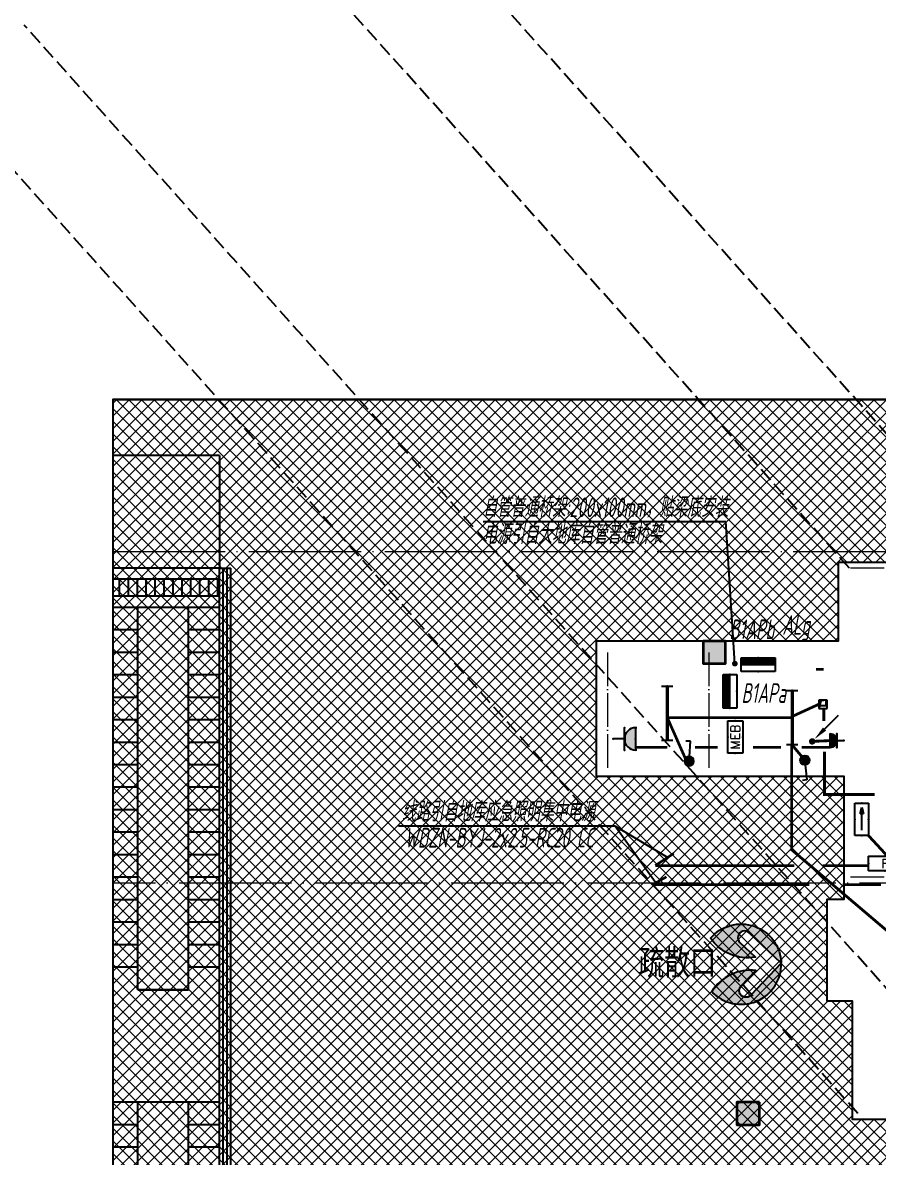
# Model space of a CAD drawing. Extents: x 2803505 to 5851001, y -1372902 to 24339.
# Drawn here: x 3641114 to 3656328, y -724669 to -704490 of the extents above; entities that cross this region are included whole.
import ezdxf
from ezdxf.enums import TextEntityAlignment as Align
from ezdxf.xclip import XClip

# ---------------------------------------------------------------- set-up
doc = ezdxf.new("R2010")
doc.units = 0
doc.header["$LTSCALE"] = 1000
doc.header["$MEASUREMENT"] = 0
doc.header["$XCLIPFRAME"] = 2
for name, pattern in [('__DASH', [0.35, 0.25, -0.1]), ('DASH', [0.35, 0.25, -0.1]), ('DOTE', [2.4200000000000004, 2, -0.2, 0.02, -0.2])]:
    doc.linetypes.add(name, pattern=pattern)
doc.layers.get('0').update_dxf_attribs({"linetype": 'CONTINUOUS'})
for name, color, linetype in [('!!电气', 1, 'CONTINUOUS'), ('0-R疏散口', 20, 'CONTINUOUS'), ('DIM-照明', 7, 'CONTINUOUS'), ('EQUIP-插座', 3, 'CONTINUOUS'), ('EQUIP-照明', 3, 'CONTINUOUS'), ('EQUIP-箱柜', 3, 'CONTINUOUS'), ('HS-A-填充图案', 9, 'CONTINUOUS'), ('HS-A-楼梯', 4, 'CONTINUOUS'), ('LWIRE', 4, 'CONTINUOUS'), ('STAIR_楼电梯&坡道', 4, 'CONTINUOUS'), ('TEL_TEXT', 7, 'CONTINUOUS'), ('WIRE-应急', 1, 'DASH'), ('WIRE-照明', 2, 'CONTINUOUS'), ('疏散口', 20, 'CONTINUOUS')]:
    doc.layers.add(name, color=color, linetype=linetype)
for name, color, linetype, lineweight in [('DOTE', 19, 'DOTE', 9), ('填充', 251, 'CONTINUOUS', 5), ('砼柱', 2, 'CONTINUOUS', 35)]:
    doc.layers.add(name, color=color, linetype=linetype, lineweight=lineweight)
doc.styles.add('-宋体', font='', dxfattribs={"width": 0.8})
doc.styles.add('_TCH_LABEL', font='COMPLEX', dxfattribs={"bigfont": 'GBCBIG'})
doc.styles.add('_TEL_DIM', font='SIMPLEX', dxfattribs={"width": 0.8, "height": 3.5, "bigfont": 'HZTXT'})
doc.styles.add('HZTXT', font='gbeitc.shx', dxfattribs={"width": 0.8, "height": 400, "bigfont": 'hztxt.shx'})
doc.styles.get("Standard").update_dxf_attribs({"font": 'gbenor.shx', "bigfont": 'gbcbig.shx'})
doc.styles.get('-宋体').set_extended_font_data('SimSun')

# ---------------------------------------------------------------- blocks, each defined once
blk = doc.blocks.new('A$C1DD019F9')
at = {"layer": '疏散口'}
h = blk.add_hatch(color=256, dxfattribs=at)
edge = h.paths.add_edge_path()
edge.add_line((1657.837590239942, 3315.723901660649), (367.3306208625436, 2025.216944172512))
edge.add_arc((562.7390984487897, 1829.808464785995), 276.3493204781321, 134.999999736071, 315.0000450135555)
edge.add_line((758.1477304548025, 1634.400139819365), (1381.488251060247, 2257.740654682275))
edge.add_arc((-487.2515846193137, 1989.868379143272), 1887.841129295078, -24.12321173134552, 8.157426411511608, ccw=False)
edge.add_arc((-487.2518275084583, 1989.868449001487), 1887.841379523462, 303.5961554791981, 335.8767893464231, ccw=False)
edge.add_arc((1657.83757689014, 1657.627985069564), 1658.095916591085, 89.99999953869542, 228.4172749558772, ccw=False)
h = blk.add_hatch(color=256, dxfattribs=at)
edge = h.paths.add_edge_path()
edge.add_line((1657.837590239942, 3315.723901660649), (2948.344559617341, 2025.216944172512))
edge.add_arc((2752.936082031095, 1829.808464785995), 276.3493204781321, -135.00004501355562, 45.000000263928996, ccw=False)
edge.add_line((2557.527450025082, 1634.400139819365), (1934.186929419636, 2257.740654682275))
edge.add_arc((3802.926765099197, 1989.868379143272), 1887.841129295078, 171.8425735884883, 204.1232117313454)
edge.add_arc((3802.927007988342, 1989.868449001489), 1887.841379523464, 204.123210653577, 236.403844520802)
edge.add_arc((1657.837603589745, 1657.627985069564), 1658.095916591085, 311.5827250441228, 450.0000004613047)
for points in [[(1657.837590239942, 3315.723901660649), (367.3306208625437, 2025.216944172512, 1.000000395120669), (758.1477304548025, 1634.400139819365), (1381.488251060247, 2257.740654682275, -0.1417897514410627), (1235.721885070204, 1218.307265423704, -0.141789732410033), (557.3581269979476, 417.3751685111782, -0.6899650482418342), (1657.837590239942, 3315.723901660649)], [(1657.837590239942, 3315.723901660649), (2948.344559617341, 2025.216944172512, -1.000000395120669), (2557.527450025082, 1634.400139819365), (1934.186929419636, 2257.740654682275, 0.1417897514410627), (2079.953295409679, 1218.307265423704, 0.141789732410033), (2758.317053481937, 417.3751685111782, 0.6899650482418342), (1657.837590239942, 3315.723901660649)]]:
    blk.add_lwpolyline(points, format="xyb", close=True, dxfattribs=at)
blk = doc.blocks.new('refert5')
at = {"layer": 'HS-A-填充图案', "linetype": 'ByBlock'}
h = blk.add_hatch(dxfattribs=at)
h.set_pattern_fill('ANSI31', color=256, scale=100.0000000000002, angle=45)
h.set_pattern_definition([(90, (1407317.595606728, -734466.871694264), (-158.75, 1.4210854715202e-14), [])])
h.paths.add_polyline_path([(888942.9944114668, -555222.2424900117), (888942.9944821186, -554922.2424900117), (886942.9944821186, -554922.2424900117), (886942.9944114668, -555222.2424900117)])
at = {"linetype": 'ByBlock'}
for points in [[(886742.9945292198, -554722.2424900117), (886742.9915382923, -567622.2424970721), (889142.9915382923, -567622.2424970721), (889142.9945292198, -554722.2424900117)], [(886742.9945292198, -554722.2424900117), (886942.9945292198, -554722.2424900117)], [(886942.9945292198, -554722.2424900117), (886942.9915382923, -567422.2424970721), (888942.9915382923, -567422.2424970721), (888942.9945292198, -554722.2424900117)], [(888942.9945292198, -554722.2424900117), (889142.9945292198, -554722.2424900117)]]:
    blk.add_lwpolyline(points, dxfattribs=at)
at = {"layer": 'HS-A-楼梯'}
for p, q in [((887492.9945292198, -562222.2424968458), (887492.9945292198, -555422.2424900117)), ((888392.9945292198, -562222.2424900117), (888392.9945292198, -555422.2424900117)), ((886942.9915382923, -567422.2424970721), (886942.9945292198, -564222.2424970721)), ((887492.9915382923, -567422.2424970721), (887492.9945292198, -564222.2424970721)), ((888392.9915382923, -567422.2424970721), (888392.9945292198, -564222.2424970721)), ((888942.9915382923, -567422.2424970721), (888942.9945292198, -564222.2424970721))]:
    blk.add_line(p, q, dxfattribs=at)
for points in [[(888942.9945292198, -552722.2424900117), (886942.9945292198, -552722.2424900117)], [(886942.9945292198, -552722.2424900117), (886942.9945292198, -554722.2424900117)], [(888942.9945292198, -552722.2424900117), (888942.9945292198, -554722.2424900117)], [(888942.9945292198, -554722.2424900117), (886942.9945292198, -554722.2424900117)], [(888942.9945292198, -554922.2424900117), (886942.9945292198, -554922.2424900117)], [(888942.9945292198, -555222.2424900117), (886942.9945292198, -555222.2424900117)], [(888942.9945292198, -555422.2424900117), (886942.9945292198, -555422.2424900117)], [(887492.9945292198, -555822.2424900117), (886942.9945292198, -555822.2424900117)], [(888942.9945292198, -555822.2424900117), (888392.9945292198, -555822.2424900117)], [(887492.9945292198, -556222.2424900117), (886942.9945292198, -556222.2424900117)], [(888942.9945292198, -556222.2424900117), (888392.9945292198, -556222.2424900117)], [(887492.9945292198, -556622.2424900117), (886942.9945292198, -556622.2424900117)], [(888942.9945292198, -556622.2424900117), (888392.9945292198, -556622.2424900117)], [(887492.9945292198, -557022.2424900117), (886942.9945292198, -557022.2424900117)], [(888942.9945292198, -557022.2424900117), (888392.9945292198, -557022.2424900117)], [(887492.9945292198, -557422.2424900117), (886942.9945292198, -557422.2424900117)], [(888942.9945292198, -557422.2424900117), (888392.9945292198, -557422.2424900117)], [(887492.9945292198, -557822.2424900117), (886942.9945292198, -557822.2424900117)], [(888942.9945292198, -557822.2424900117), (888392.9945292198, -557822.2424900117)], [(887492.9945292198, -558222.2424900117), (886942.9945292198, -558222.2424900117)], [(888942.9945292198, -558222.2424900117), (888392.9945292198, -558222.2424900117)], [(887492.9945292198, -558622.2424900117), (886942.9945292198, -558622.2424900117)], [(888942.9945292198, -558622.2424900117), (888392.9945292198, -558622.2424900117)], [(887492.9945292198, -559022.2424900117), (886942.9945292198, -559022.2424900117)], [(888942.9945292198, -559022.2424900117), (888392.9945292198, -559022.2424900117)], [(887492.9945292198, -559422.2424900117), (886942.9945292198, -559422.2424900117)], [(888942.9945292198, -559422.2424900117), (888392.9945292198, -559422.2424900117)], [(887492.9945292198, -559822.2424900117), (886942.9945292198, -559822.2424900117)], [(888942.9945292198, -559822.2424900117), (888392.9945292198, -559822.2424900117)], [(887492.9945292198, -560222.2424900117), (886942.9945292198, -560222.2424900117)], [(888942.9945292198, -560222.2424900117), (888392.9945292198, -560222.2424900117)], [(887492.9945292198, -560622.2424900117), (886942.9945292198, -560622.2424900117)], [(888942.9945292198, -560622.2424900117), (888392.9945292198, -560622.2424900117)], [(887492.9945292198, -561022.2424900117), (886942.9945292198, -561022.2424900117)], [(888942.9945292198, -561022.2424900117), (888392.9945292198, -561022.2424900117)], [(887492.9945292198, -561422.2424900117), (886942.9945292198, -561422.2424900117)], [(888942.9945292198, -561422.2424900117), (888392.9945292198, -561422.2424900117)], [(887492.9945292198, -561822.2424900117), (886942.9945292198, -561822.2424900117)], [(888942.9945292198, -561822.2424900117), (888392.9945292198, -561822.2424900117)], [(887492.9728267295, -562222.2424970721), (888392.9728267295, -562222.2351946426)], [(888392.9945292198, -562222.2424900117), (887492.9945292198, -562222.2424900117)], [(888942.9945292198, -564222.2424970721), (886942.9945292198, -564222.2424970721)], [(887492.9945292198, -564622.2424970721), (886942.9945292198, -564622.2424970721)], [(888942.9945292198, -564622.2424970721), (888392.9945292198, -564622.2424970721)], [(887492.9945292198, -565022.2424970721), (886942.9945292198, -565022.2424970721)], [(888942.9945292198, -565022.2424970721), (888392.9945292198, -565022.2424970721)], [(887492.9945292198, -565422.2424970721), (886942.9945292198, -565422.2424970721)], [(888942.9945292198, -565422.2424970721), (888392.9945292198, -565422.2424970721)], [(887492.9945292198, -565822.2424970721), (886942.9945292198, -565822.2424970721)], [(888942.9945292198, -565822.2424970721), (888392.9945292198, -565822.2424970721)], [(887492.9945292198, -566222.2424970721), (886942.9945292198, -566222.2424970721)], [(888942.9945292198, -566222.2424970721), (888392.9945292198, -566222.2424970721)], [(887492.9945292198, -566622.2424970721), (886942.9945292198, -566622.2424970721)], [(888942.9945292198, -566622.2424970721), (888392.9945292198, -566622.2424970721)], [(887492.9945292198, -567022.2424970721), (886942.9945292198, -567022.2424970721)], [(888942.9945292198, -567022.2424970721), (888392.9945292198, -567022.2424970721)], [(887492.9915382923, -567422.2424970721), (886942.9915382923, -567422.2424970721)], [(887492.9945292198, -567422.2424970721), (886942.9945292198, -567422.2424970721)], [(888942.9915382923, -567422.2424970721), (888392.9915382923, -567422.2424970721)], [(888942.9945292198, -567422.2424970721), (888392.9945292198, -567422.2424970721)]]:
    blk.add_lwpolyline(points, dxfattribs=at)
at = {"layer": 'STAIR_楼电梯&坡道', "color": 8, "linetype": 'DASH'}
for p, q in [((886942.9945292198, -561822.2424900117), (886942.9945292198, -554722.2424900117)), ((888942.9945292198, -561822.2424900117), (888942.9945292198, -554722.2424900117))]:
    blk.add_line(p, q, dxfattribs=at)
at = {"layer": 'STAIR_楼电梯&坡道', "linetype": 'ByBlock'}
for points in [[(886808.9945292198, -554722.2424900117), (886808.9915382923, -567556.2424970721), (889076.9915382923, -567556.2424970721), (889076.9945292198, -554722.2424900117)], [(886876.9945292198, -554722.2424900117), (886876.9915382923, -567488.2424970721), (889008.9915382923, -567488.2424970721), (889008.9945292198, -554722.2424900117)]]:
    blk.add_lwpolyline(points, dxfattribs=at)
blk = doc.blocks.new('A$C7AB33341')
at = {"layer": 'DOTE', "linetype": 'DOTE', "ltscale": 0.3}
for p, q in [((-4699.989201548102, 9100.265607520472), (-7499.989205867867, 9100.265607520356)), ((-9999.79804654984, 7599.994496330735), (-9999.79804654984, 5499.994474944891)), ((-4699.991862563533, 3599.985786821577), (-7499.992391557724, 3599.987828460173)), ((-99.99999996862607, 900.0023731432157), (-100.000002300716, 100.0024483306333)), ((-100, 100.0024483306333), (-4849.805750945117, 100.0024621767225))]:
    blk.add_line(p, q, dxfattribs=at)
blk = doc.blocks.new('A$C24B36177')
for points in [[(-161287.6220454918, -18397.00265675364), (-161687.6220454918, -18397.00265675364), (-161687.6220454918, -18797.00265675364), (-161287.6220454918, -18797.00265675364)], [(-160687.6220454918, -26597.00265675364), (-161087.6220454918, -26597.00265675364), (-161087.6220454918, -26997.00265675364), (-160687.6220454918, -26997.00265675364)]]:
    blk.add_hatch(color=252).paths.add_polyline_path(points)
at = {"layer": '砼柱', "color": 252, "lineweight": 35}
for points in [[(-161287.6220454918, -18397.00265675364), (-161687.6220454918, -18397.00265675364), (-161687.6220454918, -18797.00265675364), (-161287.6220454918, -18797.00265675364)], [(-160687.6220454918, -26597.00265675364), (-161087.6220454918, -26597.00265675364), (-161087.6220454918, -26997.00265675364), (-160687.6220454918, -26997.00265675364)]]:
    blk.add_lwpolyline(points, close=True, dxfattribs=at)
blk = doc.blocks.new('A$C74D73064')
at = {"layer": '填充'}
h = blk.add_hatch(dxfattribs=at)
h.set_pattern_fill('ANSI37', color=252, scale=100, style=0)
h.set_pattern_definition([(45, (953418.0689988486, -464688.2486653434), (-112.2532015133644, 112.2532015133644), []), (135, (953418.0689988486, -464688.2486653434), (-112.2532015133644, -112.2532015133644), [])])
h.paths.add_polyline_path([(-72082.59764095536, 70322.25632425962), (-18082.61077341402, 70322.25632425962), (-18082.61077341402, 50822.25632543652), (-72082.59764095536, 50822.25632543652)])
h.paths.add_polyline_path([(-28782.84527832759, 63622.25508217217), (-28782.80018422776, 67422.21244319325), (-31082.00689144793, 67422.21764143935), (-31082.05316165823, 67422.25473801984), (-34082.0531685421, 67422.25473801984), (-34082.39482968417, 61422.52532512118), (-34382.39691952243, 61422.52386581531), (-34382.39652276551, 59622.2557774515), (-33932.39581192448, 59622.25577751553), (-33932.39581298153, 57522.25908802461), (-31232.39581192401, 57522.25908803497), (-31232.39581192774, 58222.25607982045), (-26482.40312132938, 58222.25712633482), (-26482.40312124067, 61422.5239314207), (-31082.39209802146, 61422.50172581762), (-31082.05316563928, 63622.25515491964)], flags=16)
h.paths.add_polyline_path([(-59182.59378983895, 67422.25693499326), (-59182.60076967767, 66022.25774936221), (-63482.59798474109, 66022.2572087681), (-63482.59742763313, 63622.25781159737), (-59082.59764806705, 63622.25253591087), (-59083.44339691021, 61428.48302430479), (-59383.44475167291, 61428.48184719431), (-59382.59808375686, 59622.2577318885), (-58932.59737291595, 59622.25773195253), (-58932.597373973, 57522.26104246173), (-56232.5973729156, 57522.26104247209), (-56232.5973729192, 58222.25803425757), (-51482.60468232085, 58222.25908077194), (-51482.60468223225, 61422.5258858577), (-56082.59365901281, 61422.50368025462), (-56082.58671280812, 67422.25358231046)], flags=16)
at = {"color": 252}
for points in [[(-72082.59764095536, 70322.25632425968), (-18082.61077341402, 70322.25632425968), (-18082.61077341402, 50822.25632543652), (-72082.59764095536, 50822.25632543652)], [(-59182.59378983895, 67422.2569349932), (-59182.60076967767, 66022.25774936215), (-63482.59798474109, 66022.25720876816), (-63482.59742763313, 63622.25781159743), (-59082.59764806705, 63622.25253591081), (-59083.44339691021, 61428.48302430473), (-59383.44475167291, 61428.48184719437), (-59382.59808375686, 59622.25773188856), (-58932.59737291595, 59622.25773195259), (-58932.597373973, 57522.26104246173), (-56232.5973729156, 57522.26104247209), (-56232.5973729192, 58222.25803425757), (-51482.60468232085, 58222.25908077194), (-51482.60468223225, 61422.52588585776), (-56082.59365901281, 61422.50368025468), (-56082.58671280812, 67422.2535823104)]]:
    blk.add_lwpolyline(points, close=True, dxfattribs=at)
at = {"layer": 'DOTE', "color": 252}
for p, q in [((-86385.24772744626, 67619.25646164955), (196116.0437006025, 67619.25646164955)), ((196116.0437006019, 61719.25646164967), (-86385.24772744626, 61719.25646164967))]:
    blk.add_line(p, q, dxfattribs=at)
at = {"layer": 'DOTE', "color": 252, "linetype": 'DOTE', "ltscale": 0.3}
blk.add_line((-63282.59837508714, 65822.25750384864), (-63282.5980641623, 63722.25710921653), dxfattribs=at)
at = {"layer": '填充', "color": 252}
for points in [[(-72082.59764095536, 70322.25632425962), (-18082.61077341402, 70322.25632425962), (-18082.61077341402, 50822.25632543652), (-72082.59764095536, 50822.25632543652)], [(-59182.59378983895, 67422.25693499326), (-59182.60076967767, 66022.25774936221), (-63482.59798474109, 66022.2572087681), (-63482.59742763313, 63622.25781159737), (-59082.59764806705, 63622.25253591087), (-59083.44339691021, 61428.48302430479), (-59383.44475167291, 61428.48184719431), (-59382.59808375686, 59622.2577318885), (-58932.59737291595, 59622.25773195253), (-58932.597373973, 57522.26104246173), (-56232.5973729156, 57522.26104247209), (-56232.5973729192, 58222.25803425757), (-51482.60468232085, 58222.25908077194), (-51482.60468223225, 61422.5258858577), (-56082.59365901281, 61422.50368025462), (-56082.58671280812, 67422.25358231046)]]:
    blk.add_lwpolyline(points, close=True, dxfattribs=at)
at = {"color": 252}
for name, p in [('A$C24B36177', (100104.7992927883, 84419.25646130543)), ('refert5', (-959125.589679746, 622044.4920363736)), ('A$C7AB33341', (-51482.60468237498, 58222.25908509945))]:
    blk.add_blockref(name, p, dxfattribs=at)
at = {"layer": '0-R疏散口', "color": 252, "xscale": -0.4305656706515025, "yscale": 0.4305656706515025, "zscale": 0.4305656706515025, "rotation": 271.4259203059818}
blk.add_blockref('A$C1DD019F9', (-61603.36951976549, 59545.39987463458), dxfattribs=at)
at = {"layer": '0-R疏散口', "color": 252, "style": '-宋体', "width": 0.75}
blk.add_text('疏散口', height=450, dxfattribs=at).set_placement((-62733.96564824064, 60087.63957305544))
blk = doc.blocks.new('$equip$00001159')
for p, q in [((-1.200000000000728, 0.25), (-1.200000000000728, -0.25)), ((-1.200000000000728, 0), (1.200000000000728, 0)), ((1.200000000000728, 0.25), (1.200000000000728, -0.25))]:
    blk.add_line(p, q)
at = {"const_width": 0.14}
blk.add_lwpolyline([(-1.200000000000728, 0), (1.200000000000728, 0)], dxfattribs=at)
at = {"layer": 'EQUIP-照明'}
for p in [(-1.200000000000728, 0), (0, 0), (1.200000000000728, 0)]:
    blk.add_point(p, dxfattribs=at)
at = {"layer": 'EQUIP-照明', "flags": 9}
blk.add_attdef('A', (0, 0), '', height=2e-05, dxfattribs=at)
blk = doc.blocks.new('$equip$00002540')
blk.add_hatch(color=256).paths.add_polyline_path([(0.2400000000016007, 0.3720000000030268), (0.2400000000016007, 0.2280000000064319), (0.5280000000020664, 0.3000000000029104)])
for p, q in [((-0.7199999999975262, 0.6000000000058208), (-0.7199999999975262, 0)), ((0.7199999999975262, 0.6000000000058208), (-0.7199999999975262, 0.6000000000058208)), ((0.7199999999975262, 0), (0.7199999999975262, 0.6000000000058208)), ((-0.7199999999975262, 0), (0.7199999999975262, 0)), ((0.2400000000016007, 0.3720000000030268), (0.2400000000016007, 0.2280000000064319)), ((0.5280000000020664, 0.3000000000029104), (0.2400000000016007, 0.3720000000030268)), ((0.2400000000016007, 0.2280000000064319), (0.5280000000020664, 0.3000000000029104))]:
    blk.add_line(p, q)
at = {"color": 7}
blk.add_line((-0.4800000000032014, 0.3000000000029104), (0.4800000000032014, 0.3000000000029104), dxfattribs=at)
at = {"const_width": 0.04}
blk.add_lwpolyline([(-0.7199999999975262, 0.6000000000058208), (-0.7199999999975262, 0), (0.7199999999975262, 0), (0.7199999999975262, 0.6000000000058208), (-0.7199999999975262, 0.6000000000058208), (-0.7199999999975262, 0)], dxfattribs=at)
for p in [(0, 0.6000000000058208), (-0.7199999999975262, 0.3000000000029104), (0, 0), (0.7199999999975262, 0.3000000000029104)]:
    blk.add_point(p)
at = {"color": 7, "style": '_TEL_DIM', "flags": 1}
blk.add_attdef('A', text='', height=2e-05, dxfattribs=at).set_placement((0, 0), align=Align.MIDDLE_CENTER)
blk = doc.blocks.new('*X10')
at = {"color": 0}
for p, q in [((-250, 32.84271247461896), (-182.842712474619, 100)), ((-250, 68.19805153394634), (-218.1980515339463, 100)), ((-247.4873734152916, 0), (-147.4873734152916, 100)), ((-212.1320343559642, 0), (-112.1320343559642, 100)), ((-176.7766952966369, 0), (-76.77669529663686, 100)), ((-141.4213562373095, 0), (-41.42135623730948, 100)), ((-106.0660171779821, 0), (-6.066017177982118, 100)), ((-70.71067811865474, 0), (29.28932188134526, 100)), ((-35.35533905932737, 0), (64.64466094067264, 100)), ((0, 0), (100, 100)), ((35.35533905932737, 0), (135.3553390593274, 100)), ((70.71067811865474, 0), (170.7106781186548, 100)), ((106.0660171779821, 0), (206.0660171779821, 100)), ((141.4213562373095, 0), (241.4213562373095, 100)), ((176.7766952966369, 0), (250, 73.22330470336315)), ((212.1320343559642, 0), (250, 37.86796564403577)), ((247.4873734152916, 0), (250, 2.512626584708425))]:
    blk.add_line(p, q, dxfattribs=at)
blk = doc.blocks.new('$equip$00001414')
for p, q in [((0.75, 0.5999999999985448), (-0.75, 0.5999999999985448)), ((-0.75, 0.5999999999985448), (-0.75, 0)), ((0.75, 0), (0.75, 0.5999999999985448)), ((-0.75, 0.2999999999992724), (0.75, 0.2999999999992724)), ((-0.75, 0), (0.75, 0))]:
    blk.add_line(p, q)
at = {"const_width": 0.3}
blk.add_lwpolyline([(-0.75, 0.1500000000014552), (0.75, 0.1500000000014552)], dxfattribs=at)
for p in [(0, 0.5999999999985448), (-0.75, 0.2999999999992724), (0, 0), (0.75, 0.2999999999992724)]:
    blk.add_point(p)
at = {"xscale": 0.00300000000061118, "yscale": 0.00300000000061118, "zscale": 0.00300000000061118}
blk.add_blockref('*X10', (0, 0), dxfattribs=at)
at = {"style": '_TCH_LABEL', "flags": 9}
blk.add_attdef('A', (0, 0), '', height=2e-05, dxfattribs=at)
blk = doc.blocks.new('$equip$00002534')
for p, q in [((-0.7200000000011642, 0.6599999999998545), (-0.7200000000011642, 0)), ((0.7200000000011642, 0.6599999999998545), (-0.7200000000011642, 0.6599999999998545)), ((0.7200000000011642, 0), (0.7200000000011642, 0.6599999999998545)), ((-0.7200000000011642, 0), (0.7200000000011642, 0))]:
    blk.add_line(p, q)
at = {"const_width": 0.04}
blk.add_lwpolyline([(-0.7200000000011642, 0.6599999999998545), (-0.7200000000011642, 0), (0.7200000000011642, 0), (0.7200000000011642, 0.6599999999998545), (-0.7200000000011642, 0.6599999999998545), (-0.7200000000011642, 0)], dxfattribs=at)
for p in [(0, 0.6599999999998545), (-0.7200000000011642, 0.3299999999981083), (0, 0), (0.7200000000011642, 0.3299999999981083)]:
    blk.add_point(p)
at = {"color": 7, "style": '_TEL_DIM'}
blk.add_attdef('$TEXT$', text='', height=0.4, dxfattribs=at).set_placement((0, 0.3299999999981083), align=Align.MIDDLE_CENTER)
at = {"color": 7, "style": '_TEL_DIM', "flags": 1}
blk.add_attdef('A', text='', height=2e-05, dxfattribs=at).set_placement((0, 0), align=Align.MIDDLE_CENTER)
blk = doc.blocks.new('A$C04F44ECC')
at = {"layer": '!!电气'}
for p, q in [((0, 0), (-300, 0)), ((-300, 0), (-300, -300)), ((-250, -200), (-250, 0)), ((0, 0), (-223.3450037743896, -26.92685067094862)), ((-50, 0), (-50, -200)), ((0, -300), (0, 0)), ((-223.3450037743896, -26.92685067094862), (-300, -300)), ((-300, -300), (0, -300)), ((-50, -200), (-250, -200))]:
    blk.add_line(p, q, dxfattribs=at)
blk = doc.blocks.new('$equip$00001237')
for p, q in [((-0.5, 1.05000000000291), (-0.5, 1)), ((0.5, 1.05000000000291), (0.5, 1)), ((-0.5, 1), (0.5, 1)), ((0.5, 0.5), (-0.5, 0.5)), ((0, 0.5), (0, 0))]:
    blk.add_line(p, q)
blk.add_arc((0, 1), 0.500000000000025, 180, 0)
for p in [(0, 1), (-0.5, 0.5), (0, 0), (0.5, 0.5)]:
    blk.add_point(p)
for points in [[(0.4330127018911298, 0.75), (-0.4330127018911298, 0.75), (0.5, 1), (-0.5, 1)], [(0.25, 0.5669872981088702), (-0.25, 0.5669872981088702), (0.4330127018911298, 0.75), (-0.4330127018911298, 0.75)], [(0, 0.5), (0, 0.5), (0.25, 0.5669872981088702), (-0.25, 0.5669872981088702)]]:
    blk.add_solid(points)
at = {"flags": 9}
blk.add_attdef('A', (0, 0), '', height=2e-05, dxfattribs=at)
blk = doc.blocks.new('$equip$00001962')
for p, q in [((0.1473139127519971, 0.3556472460822988), (0.625000000003638, 0.8333333333339397)), ((0.625000000003638, 0.8333333333339397), (0.7664213562420628, 0.6919119770955149))]:
    blk.add_line(p, q)
blk.add_circle((3.637978807091713e-12, 0.2083333333339397), 0.2083333333334168)
for p in [(-0.2083333333284827, 0.2083333333375776), (1.091393642127514e-11, 0.4166666666660603), (1.091393642127514e-11, 0), (0.2083333333393966, 0.2083333333375776)]:
    blk.add_point(p)
for points in [[(-0.1804219591176661, 0.312500000001819), (0.1804219591249421, 0.312500000001819), (-0.2083333333284827, 0.2083333333339397), (0.2083333333357587, 0.2083333333339397)], [(-0.1804219591176661, 0.1041666666660603), (0.1804219591249421, 0.1041666666660603), (-0.2083333333284827, 0.2083333333339397), (0.2083333333357587, 0.2083333333339397)], [(-0.1041666666642413, 0.3887552924552438), (0.1041666666715173, 0.3887552924552438), (-0.1804219591176661, 0.312500000001819), (0.1804219591249421, 0.312500000001819)], [(-0.1041666666642413, 0.02791137421263556), (0.1041666666715173, 0.02791137421263556), (-0.1804219591176661, 0.1041666666660603), (0.1804219591249421, 0.1041666666660603)], [(3.637978807091713e-12, 0.4166666666660603), (3.637978807091713e-12, 0.4166666666660603), (-0.1041666666642413, 0.3887552924552438), (0.1041666666715173, 0.3887552924552438)], [(3.637978807091713e-12, 1.818989403545856e-12), (3.637978807091713e-12, 1.818989403545856e-12), (-0.1041666666642413, 0.02791137421263556), (0.1041666666715173, 0.02791137421263556)]]:
    blk.add_solid(points)
at = {"layer": 'TEL_TEXT', "style": '_TEL_DIM', "flags": 1}
blk.add_attdef('A', text='', height=2e-05, dxfattribs=at).set_placement((0, 0), align=Align.MIDDLE_CENTER)
blk = doc.blocks.new('$TelecSys$00000078')
for p, q in [((1.150000000001455, 1.149999999999636), (0.5499999999992724, 0.5499999999992724)), ((0.1041666666678793, 0.1041666666660603), (0.1041666666678793, 0.1041666666660603)), ((-0.1041666666678793, -0.1041666666660603), (-0.1041666666678793, -0.1041666666660603))]:
    blk.add_line(p, q)
at = {"const_width": 0.1425}
blk.add_lwpolyline([(-0.07125000000087311, 0, 1), (0.07125000000087311, 0, 1)], format="xyb", close=True, dxfattribs=at)
blk.add_solid([(0.6199999999989814, 0.4799999999995634), (0.4799999999995634, 0.6200000000008004), (0.09999999999854481, 0.1000000000003638)])
at = {"width": 0.8, "flags": 9}
blk.add_attdef('A', (0, 0), '', height=2e-05, dxfattribs=at)

msp = doc.modelspace()

# ---------------------------------------------------------------- linework, layer by layer
at = {"layer": '!!电气', "color": 1}
for p, q in [((3649300.475276245, -713360.394686667), (3653619.183718068, -713359.2097048154)), ((3647795.630589511, -718773.0872461998), (3651643.440240312, -718773.0872461998))]:
    msp.add_line(p, q, dxfattribs=at)
at = {"layer": '!!电气'}
for p, q in [((3653777.435549338, -715889.0092650348), (3653619.183718068, -713359.2097048154)), ((3652366.75936435, -719784.504919325), (3651643.440240312, -718773.0872461998)), ((3651643.440240312, -718773.0872461998), (3652583.250176655, -719335.1406565313))]:
    msp.add_line(p, q, dxfattribs=at)
at = {"color": 251, "linetype": '__DASH', "true_color": 0x636466}
for p, q in [((3655813.401676202, -714189.0088733668), (3638490.770992744, -694834.9733796581)), ((3658613.401675079, -714189.008873367), (3641290.770991621, -694834.9733796581)), ((3655963.402370834, -723889.0086131743), (3638640.771687376, -704534.9731194656)), ((3658463.59803711, -723889.0086131743), (3641140.967353652, -704534.9731194656))]:
    msp.add_line(p, q, dxfattribs=at)
at = {"layer": 'DIM-照明', "const_width": 50}
msp.add_lwpolyline([(3653802.435549339, -715889.0092650378, -1), (3653752.435549339, -715889.0092650318, -1)], format="xyb", close=True, dxfattribs=at)
at = {"layer": 'WIRE-应急', "color": 1}
for points, const_width in [([(3656153.503436257, -718947.350849472), (3656490.058040921, -719311.9598714537)], 50), ([(3652361.941678973, -719480.6834997209), (3652692.413021849, -719263.3500518929)], 45), ([(3654834.241627507, -719480.6834989279), (3652361.941678973, -719480.6834997209)], 45), ([(3656155.345318872, -719480.6834986517), (3655341.88934578, -719480.6834987844)], 45), ([(3652309.761629168, -719820.5917453198), (3652561.966356175, -719681.5002827821)], 45), ([(3655099.862858103, -719820.5917453018), (3652309.761629168, -719820.5917453198)], 45), ([(3656375.407169789, -719820.5917453193), (3655695.719764774, -719820.5917453038)], 45)]:
    msp.add_lwpolyline(points, dxfattribs=dict(at, const_width=const_width))
at = {"layer": 'WIRE-照明', "linetype": 'Continuous', "const_width": 50}
for points in [[(3655358.474105972, -715989.0092788419), (3655219.511416405, -715989.0092789842)], [(3655358.943643467, -716689.0092869416), (3655358.943643467, -716907.509956454)], [(3654787.101212066, -717324.8640722039), (3654787.101212066, -719198.9551400347), (3656485.964095606, -720642.5345912637)], [(3655371.62776752, -717452.5756575186), (3655371.62776752, -718216.1426876802), (3656264.551580767, -718216.14270799)]]:
    msp.add_lwpolyline(points, dxfattribs=at)
at = {"layer": 'WIRE-照明', "const_width": 50}
msp.add_lwpolyline([(3654814.819440493, -716820.4819270208), (3655296.023997616, -716599.9501379054)], dxfattribs=at)
at = {"layer": 'WIRE-照明', "color": 2, "linetype": 'Continuous', "const_width": 50}
for points in [[(3652576.01230819, -716849.2019498073), (3652897.986545694, -717577.2237418338)], [(3652576.01230819, -716849.2019498073), (3654798.715404802, -716849.2019498073)], [(3652013.596203474, -717378.65439168), (3652578.426624776, -717378.6542220442)], [(3653067.717013236, -717378.6540750953), (3653469.446827247, -717378.6539544435)], [(3654102.948264617, -717378.6537641837), (3654600.970735109, -717378.6536146124)], [(3654787.101212066, -717324.8647317886), (3654967.594984758, -717541.6358575482)], [(3654965.013481495, -717378.6535052792), (3655293.895221545, -717378.6534065059)], [(3655153.429540169, -717271.9372624577), (3655473.596647212, -717258.6533525361)], [(3655293.895221545, -717378.6534065059), (3655473.596673659, -717378.6533525361)]]:
    msp.add_lwpolyline(points, dxfattribs=at)

# ---------------------------------------------------------------- block references
at = {"color": 252}
ref = msp.add_blockref('A$C74D73064', (3714796.193702539, -781511.266358979), dxfattribs=at)
XClip(ref).set_block_clipping_path([(-72082.59762963868, 50822.25773316459), (-18082.61076209729, 70322.2577319878)])
at = {"xscale": 0.5, "yscale": 0.5, "zscale": 0.5}
msp.add_blockref('A$C04F44ECC', (3655421.023997616, -716539.0092869416), dxfattribs=at)
at = {"layer": 'EQUIP-插座', "color": 2}
for p, xscale, yscale, zscale, rotation in [((3651613.596158503, -717228.915118945), 400.0000000000001, 400.0000000000001, 400.0000000000001, 270.0000172076629), ((3655713.596647212, -717258.6532996431), 240, 240, 240, 90.00001262729079)]:
    msp.add_blockref('$equip$00001237', p, dxfattribs=dict(at, xscale=xscale, yscale=yscale, zscale=zscale, rotation=rotation))
at = {"layer": 'EQUIP-照明', "xscale": 400, "yscale": 400, "zscale": 400, "rotation": 90}
for p in [(3652576.012308189, -716771.2382519571), (3654798.715404802, -716844.8647317883)]:
    msp.add_blockref('$equip$00001159', p, dxfattribs=at)
at = {"layer": 'EQUIP-照明'}
ref = msp.add_blockref('$equip$00002534', (3653916.899669124, -717195.1098533468), dxfattribs=dict(at, xscale=-400, yscale=400, zscale=400, rotation=90))
ref.add_attrib('$TEXT$', 'MEB', dxfattribs={"layer": '0', "color": 7, "height": 160, "rotation": 90, "style": '_TEL_DIM'}).set_placement((3653784.899669124, -717195.1098533468), align=Align.MIDDLE_CENTER)
at = {"layer": 'EQUIP-照明', "color": 2, "yscale": 400, "zscale": 400}
for p, xscale, rotation in [((3652905.309463355, -717678.9059846251), -400, 311.8298066525634), ((3654955.780504274, -717553.6991322683), 400, 231.4115962978406)]:
    msp.add_blockref('$equip$00001962', p, dxfattribs=dict(at, xscale=xscale, rotation=rotation))
at = {"layer": 'EQUIP-照明', "color": 1, "xscale": -400, "yscale": 400, "zscale": 400, "rotation": 270.0000000585715}
msp.add_blockref('$equip$00002540', (3655913.50343596, -718659.3508497183), dxfattribs=at)
at = {"layer": 'EQUIP-照明', "color": 1}
ref = msp.add_blockref('$equip$00002534', (3656443.345318971, -719575.9598715012), dxfattribs=dict(at, xscale=-400, yscale=400, zscale=400, rotation=5.856994889086309e-08))
ref.add_attrib('$TEXT$', 'F', dxfattribs={"layer": '0', "color": 7, "height": 160, "style": '_TEL_DIM'}).set_placement((3656443.345318835, -719443.9598715021), align=Align.MIDDLE_CENTER)
at = {"layer": 'EQUIP-箱柜', "xscale": -400, "yscale": 400, "zscale": 400}
for p, rotation in [((3654192.742042663, -715786.2269493364), 180), ((3653571.022898605, -716381.5906368858), 270)]:
    msp.add_blockref('$equip$00001414', p, dxfattribs=dict(at, rotation=rotation))
at = {"layer": 'LWIRE', "color": 2, "xscale": 400, "yscale": 400, "zscale": 400}
msp.add_blockref('$TelecSys$00000078', (3655153.429540169, -717271.9372624577), dxfattribs=at)

# ---------------------------------------------------------------- texts
at = {"layer": 'DIM-照明', "color": 7, "style": 'HZTXT', "width": 0.7}
for s, p in [('自管普通桥架:200x100mm，贴梁底安装', (3649298.308165798, -713283.2472448426)), ('电源引自大地库自管普通桥架', (3649298.308165798, -713761.3570494002)), ('线路引自地库应急照明集中电源', (3647855.65587032, -718695.9398043754)), ('WDZN-BYJ-2x2.5-RC20 CC', (3647909.0950305, -719159.3386099203))]:
    msp.add_text(s, height=350, dxfattribs=at).set_placement(p)
at = {"layer": 'DIM-照明', "style": 'HZTXT', "width": 0.7}
for s, p in [('B1APb', (3653681.230261576, -715453.605468431)), ('ALg', (3654622.645925969, -715375.4881100375)), ('B1APa', (3653896.002046641, -716587.1880604988))]:
    msp.add_text(s, height=350, dxfattribs=at).set_placement(p)

doc.saveas('drawing.dxf')
